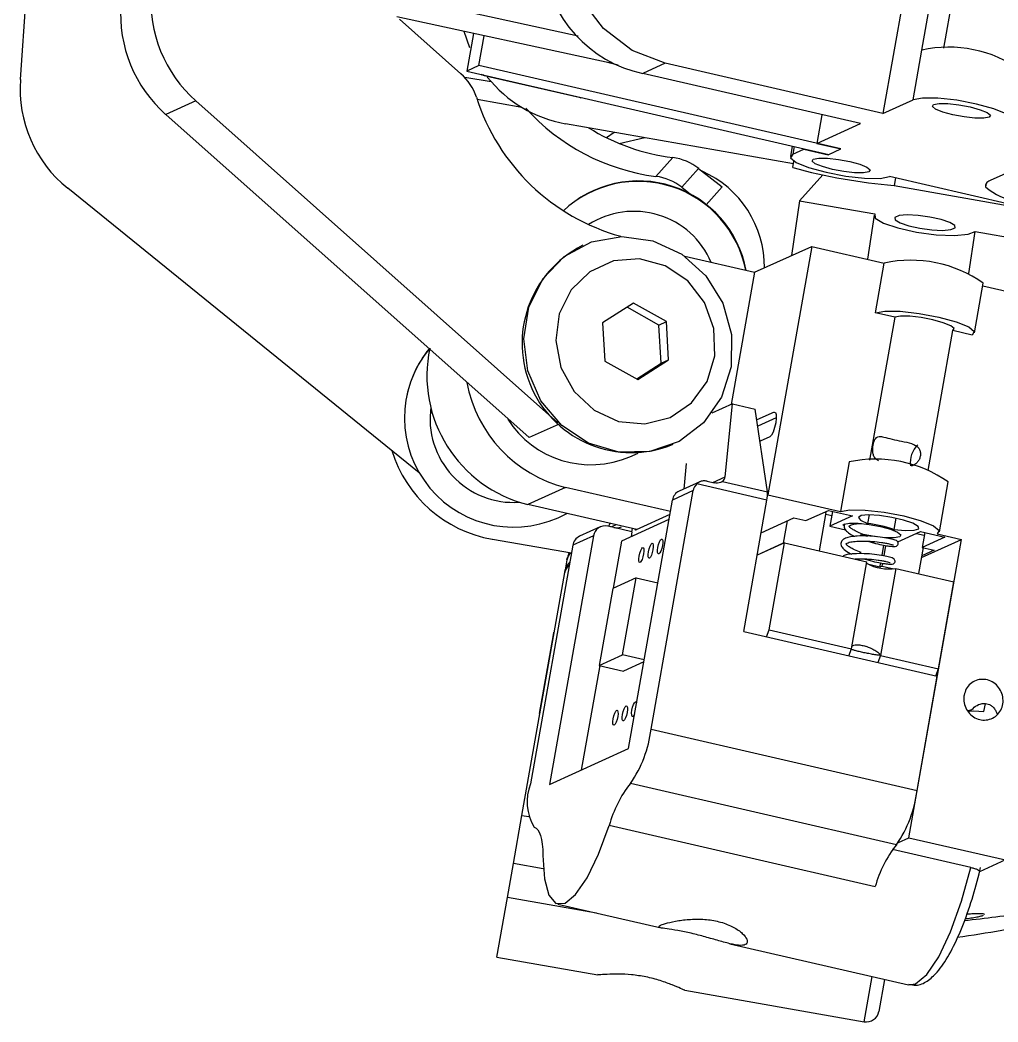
# Model space of a CAD drawing. Header units: millimetres. Extents: x 15 to 2378, y 5 to 1787.
# Drawn here: x 2092.91 to 2130.96, y 843.48 to 882.47 of the extents above; entities that cross this region are included whole.
import ezdxf

# ---------------------------------------------------------------- set-up
doc = ezdxf.new("R2010")
doc.units = ezdxf.units.MM

msp = doc.modelspace()

# ---------------------------------------------------------------- linework, layer by layer
at = {"color": 7, "linetype": 'Continuous', "lineweight": 25}
for p, q in [((2127.997, 881.303), (2130.726, 896.778)), ((2131.525, 896.594), (2128.841, 881.371)), ((2128.191, 888.51), (2126.485, 878.838)), ((2092.926, 880.156), (2093.297, 885.457)), ((2114.628, 881.849), (2106.771, 883.563)), ((2115.827, 880.801), (2107.575, 882.601)), ((2107.676, 882.51), (2110.068, 880.382)), ((2110.411, 881.395), (2110.188, 882.031)), ((2110.552, 881.952), (2110.293, 880.484)), ((2110.761, 880.696), (2110.967, 881.861)), ((2127.656, 879.369), (2127.997, 881.303)), ((2115.827, 880.801), (2115.928, 880.846)), ((2116.177, 880.721), (2115.827, 880.801)), ((2118.017, 880.787), (2117.139, 880.389)), ((2126.485, 878.838), (2118.017, 880.787)), ((2110.761, 880.696), (2110.293, 880.484)), ((2110.293, 880.484), (2124.383, 877.241)), ((2124.851, 877.453), (2110.761, 880.696)), ((2125.607, 878.439), (2117.139, 880.389)), ((2111.248, 880.067), (2110.216, 880.237)), ((2110.895, 880.346), (2110.86, 880.33)), ((2110.942, 880.335), (2110.922, 880.326)), ((2110.922, 880.326), (2114.667, 879.464)), ((2099.75, 879.325), (2098.58, 878.794)), ((2113.831, 866.8), (2099.75, 879.325)), ((2112.438, 879.073), (2110.695, 879.381)), ((2114.664, 879.478), (2114.667, 879.464)), ((2114.667, 879.464), (2114.687, 879.473)), ((2114.699, 879.446), (2114.734, 879.462)), ((2126.485, 878.838), (2127.656, 879.369)), ((2112.715, 866.22), (2098.58, 878.794)), ((2123.003, 876.876), (2114.14, 878.438)), ((2124.107, 878.785), (2123.91, 877.67)), ((2123.91, 877.67), (2125.607, 878.439)), ((2115.725, 877.895), (2116.031, 878.105)), ((2123.91, 877.67), (2124.851, 877.453)), ((2122.958, 877.569), (2122.886, 877.159)), ((2123.028, 877.553), (2122.973, 877.245)), ((2122.973, 877.245), (2123.412, 877.444)), ((2123.412, 877.444), (2123.416, 877.463)), ((2123.412, 877.444), (2124.353, 877.227)), ((2124.353, 877.227), (2124.851, 877.453)), ((2124.353, 877.227), (2124.357, 877.247)), ((2124.383, 877.241), (2124.851, 877.453)), ((2133.145, 877.355), (2130.657, 876.226)), ((2117.65, 876.385), (2118.309, 877.116)), ((2122.977, 876.728), (2123.022, 876.983)), ((2119.315, 876.694), (2118.656, 875.963)), ((2119.315, 876.694), (2120.23, 875.974)), ((2124.149, 876.452), (2123.235, 875.438)), ((2131.441, 875.295), (2126.737, 876.378)), ((2126.968, 876.325), (2126.917, 876.033)), ((2130.498, 876.107), (2130.475, 875.98)), ((2108.444, 864.855), (2094.768, 875.924)), ((2118.656, 875.963), (2119.063, 875.643)), ((2119.602, 875.277), (2120.23, 875.974)), ((2126.917, 876.033), (2131.841, 875.165)), ((2123.235, 875.438), (2122.926, 873.306)), ((2123.235, 875.438), (2126.164, 874.927)), ((2126.137, 874.874), (2125.889, 873.162)), ((2129.831, 872.606), (2130.069, 874.246)), ((2130.069, 874.246), (2134.95, 873.394)), ((2114.815, 873.705), (2114.786, 873.692)), ((2121.488, 872.654), (2123.713, 873.663)), ((2123.713, 873.663), (2122.007, 863.991)), ((2123.713, 873.663), (2126.535, 873.013)), ((2118.771, 873.28), (2121.488, 872.654)), ((2126.194, 871.079), (2126.535, 873.013)), ((2121.488, 872.654), (2120.582, 867.515)), ((2130.045, 870.298), (2130.387, 872.232)), ((2130.369, 872.131), (2135.003, 871.064)), ((2116.777, 871.455), (2115.579, 870.686)), ((2118.061, 870.735), (2116.777, 871.455)), ((2117.768, 870.603), (2116.53, 871.296)), ((2126.947, 870.905), (2126.194, 871.079)), ((2115.579, 870.686), (2115.666, 869.199)), ((2117.768, 870.603), (2118.061, 870.735)), ((2118.147, 869.248), (2118.061, 870.735)), ((2126.947, 870.905), (2125.966, 865.346)), ((2117.855, 869.115), (2117.768, 870.603)), ((2128.245, 864.944), (2129.205, 870.385)), ((2129.958, 870.212), (2129.205, 870.385)), ((2115.666, 869.199), (2116.95, 868.48)), ((2116.904, 868.505), (2117.855, 869.115)), ((2116.95, 868.48), (2118.147, 869.248)), ((2117.855, 869.115), (2118.147, 869.248)), ((2107.936, 867.726), (2107.935, 867.723)), ((2120.625, 867.534), (2119.821, 867.17)), ((2120.344, 864.693), (2120.625, 867.534)), ((2120.625, 867.534), (2121.519, 867.329)), ((2121.989, 864.113), (2121.519, 867.329)), ((2122.253, 867.217), (2121.58, 866.911)), ((2122.253, 867.217), (2122.302, 867.205)), ((2113.883, 866.75), (2112.715, 866.22)), ((2122.336, 866.997), (2121.615, 866.67)), ((2118.297, 865.951), (2118.326, 865.964)), ((2122.082, 866.25), (2121.702, 866.077)), ((2116.643, 865.475), (2116.955, 865.617)), ((2118.83, 865.214), (2118.732, 864.218)), ((2125.171, 865.275), (2124.83, 863.341)), ((2119.359, 864.502), (2118.558, 864.139)), ((2121.972, 863.791), (2119.238, 864.42)), ((2119.642, 864.526), (2119.919, 864.462)), ((2119.864, 864.475), (2120.344, 864.693)), ((2120.247, 864.514), (2121.989, 864.113)), ((2128.681, 862.561), (2129.022, 864.495)), ((2114.138, 864.282), (2112.674, 863.618)), ((2118.215, 863.343), (2114.138, 864.282)), ((2117.462, 854.871), (2119.099, 864.157)), ((2119.099, 864.157), (2118.294, 863.792)), ((2121.994, 863.985), (2122.007, 863.991)), ((2122.007, 863.991), (2124.83, 863.341)), ((2116.908, 862.643), (2112.674, 863.618)), ((2116.589, 854.12), (2118.294, 863.792)), ((2121.069, 858.671), (2121.972, 863.791)), ((2118.195, 863.227), (2116.89, 862.635)), ((2123.483, 862.991), (2124.361, 863.389)), ((2124.016, 861.817), (2124.278, 863.303)), ((2124.207, 863.319), (2124.278, 863.303)), ((2124.268, 863.245), (2124.498, 863.192)), ((2124.361, 863.389), (2125.302, 863.172)), ((2124.526, 863.351), (2124.424, 862.774)), ((2125.944, 863.213), (2125.886, 862.884)), ((2115.857, 862.885), (2115.813, 862.765)), ((2115.897, 862.746), (2116.088, 862.832)), ((2118.16, 863.031), (2116.319, 862.196)), ((2121.748, 862.522), (2123.017, 863.098)), ((2122.758, 862.98), (2122.604, 862.108)), ((2123.017, 863.098), (2123.483, 862.991)), ((2125.302, 863.172), (2124.424, 862.774)), ((2126.988, 863.084), (2126.911, 862.648)), ((2115.485, 862.745), (2114.681, 862.38)), ((2116.012, 862.719), (2115.777, 862.774)), ((2116.718, 862.557), (2116.012, 862.719)), ((2116.718, 862.557), (2116.684, 862.361)), ((2116.718, 862.557), (2116.745, 862.681)), ((2124.424, 862.774), (2125.025, 862.636)), ((2127.068, 862.165), (2127.946, 862.564)), ((2127.792, 862.494), (2128.093, 862.425)), ((2127.946, 862.564), (2128.887, 862.347)), ((2128.11, 862.526), (2128.009, 861.949)), ((2128.593, 862.475), (2129.534, 862.258)), ((2114.362, 861.721), (2111.288, 862.263)), ((2115.222, 862.398), (2113.516, 852.726)), ((2115.222, 862.398), (2114.417, 862.033)), ((2116.319, 862.196), (2115.995, 860.36)), ((2122.658, 862.13), (2121.594, 861.647)), ((2122.604, 862.108), (2121.594, 861.65)), ((2122.061, 858.745), (2122.658, 862.13)), ((2122.604, 862.108), (2122.608, 862.107)), ((2122.658, 862.13), (2125.857, 861.394)), ((2127.488, 850.652), (2129.534, 862.258)), ((2127.979, 861.553), (2129.534, 862.258)), ((2128.887, 862.347), (2128.009, 861.949)), ((2114.417, 862.033), (2112.779, 852.747)), ((2126.448, 861.63), (2126.519, 862.034)), ((2126.527, 861.617), (2126.598, 862.02)), ((2128.047, 861.94), (2127.869, 860.93)), ((2128.474, 861.842), (2127.991, 861.623)), ((2128.009, 861.949), (2128.474, 861.842)), ((2114.192, 861.459), (2114.124, 861.071)), ((2114.192, 861.459), (2114.21, 861.56)), ((2114.281, 861.264), (2114.25, 861.242)), ((2125.26, 858.008), (2125.857, 861.394)), ((2126.369, 861.181), (2125.935, 861.281)), ((2126.369, 861.181), (2126.398, 861.345)), ((2126.457, 861.221), (2126.476, 861.331)), ((2112.44, 851.521), (2114.106, 860.97)), ((2114.106, 860.97), (2114.124, 861.071)), ((2114.276, 861.237), (2114.25, 861.242)), ((2126.457, 861.221), (2126.369, 861.181)), ((2126.986, 861.134), (2126.389, 857.748)), ((2126.457, 861.221), (2126.912, 861.116)), ((2126.986, 861.134), (2129.244, 860.614)), ((2116.881, 860.762), (2115.973, 860.35)), ((2116.352, 857.763), (2116.881, 860.762)), ((2116.881, 860.762), (2117.726, 860.567)), ((2128.647, 857.229), (2129.244, 860.614)), ((2115.973, 860.35), (2115.445, 857.352)), ((2113.128, 855.491), (2113.666, 858.542)), ((2113.666, 858.542), (2113.687, 858.656)), ((2113.666, 858.542), (2113.678, 858.54)), ((2113.687, 858.656), (2113.698, 858.654)), ((2121.069, 858.671), (2128.596, 856.938)), ((2121.958, 858.467), (2122.061, 858.745)), ((2122.061, 858.745), (2125.26, 858.008)), ((2115.445, 857.352), (2116.352, 857.763)), ((2117.197, 857.569), (2116.352, 857.763)), ((2125.156, 857.73), (2125.26, 858.008)), ((2117.185, 857.498), (2116.385, 857.135)), ((2126.389, 857.748), (2126.282, 857.471)), ((2126.389, 857.748), (2128.647, 857.229)), ((2115.464, 857.347), (2114.748, 853.285)), ((2115.445, 857.352), (2116.385, 857.135)), ((2128.544, 856.95), (2128.647, 857.229)), ((2127.812, 852.488), (2128.596, 856.938)), ((2130.414, 855.557), (2130.469, 855.867)), ((2113.14, 855.489), (2113.128, 855.491)), ((2129.78, 855.587), (2129.943, 855.643)), ((2129.802, 855.548), (2129.943, 855.643)), ((2117.462, 854.871), (2127.812, 852.488)), ((2113.516, 852.726), (2116.589, 854.12)), ((2127.009, 850.381), (2116.659, 852.763)), ((2112.11, 849.652), (2112.44, 851.521)), ((2112.44, 851.521), (2112.707, 851.474)), ((2126.187, 848.747), (2115.837, 851.13)), ((2127.086, 850.47), (2127.488, 850.652)), ((2127.488, 850.652), (2131.251, 849.785)), ((2129.903, 849.495), (2126.856, 850.197)), ((2111.878, 848.331), (2112.11, 849.652)), ((2113.27, 849.447), (2112.11, 849.652)), ((2131.251, 849.785), (2130.242, 849.328)), ((2111.468, 846.008), (2111.878, 848.331)), ((2115.335, 847.722), (2111.878, 848.331)), ((2113.839, 848.066), (2117.861, 847.14)), ((2120.529, 846.526), (2127.482, 844.925)), ((2111.468, 846.008), (2115.39, 845.316)), ((2125.748, 843.49), (2126.059, 845.253)), ((2126.546, 845.141), (2126.327, 843.895)), ((2118.781, 844.718), (2125.748, 843.49))]:
    msp.add_line(p, q, dxfattribs=at)
at = {"color": 7, "linetype": 'Continuous', "lineweight": 25, "flags": 128}
for points in [[(2118.017, 880.787), (2116.726, 881.288), (2115.609, 882.14), (2114.756, 883.275), (2114.236, 884.599), (2114.092, 886.007), (2114.335, 887.383), (2114.945, 888.617), (2115.873, 889.608), (2117.044, 890.277), (2118.363, 890.568), (2119.723, 890.459)], [(2131.419, 878.502), (2131.5, 878.637), (2131.282, 878.817), (2130.799, 879.015), (2130.123, 879.201), (2129.358, 879.347), (2128.621, 879.43), (2128.023, 879.437), (2127.656, 879.369)], [(2129.201, 878.783), (2128.813, 878.89), (2128.535, 879.004), (2128.409, 879.107), (2128.456, 879.185), (2128.667, 879.224), (2129.011, 879.22), (2129.435, 879.172), (2129.874, 879.088), (2130.263, 878.981), (2130.541, 878.867), (2130.666, 878.764), (2130.62, 878.686), (2130.409, 878.647), (2130.065, 878.651), (2129.641, 878.699), (2129.201, 878.783)], [(2116.219, 877.671), (2117.227, 877.894), (2117.229, 877.894)], [(2122.973, 877.245), (2122.893, 877.11), (2123.111, 876.93), (2123.594, 876.732), (2124.27, 876.546), (2125.035, 876.401), (2125.772, 876.318), (2126.37, 876.31), (2126.737, 876.378)], [(2124.519, 876.659), (2124.13, 876.766), (2123.852, 876.88), (2123.727, 876.983), (2123.773, 877.061), (2123.984, 877.1), (2124.328, 877.096), (2124.752, 877.048), (2125.192, 876.964), (2125.58, 876.857), (2125.858, 876.743), (2125.984, 876.64), (2125.937, 876.563), (2125.726, 876.523), (2125.382, 876.528), (2124.958, 876.575), (2124.519, 876.659)], [(2130.657, 876.226), (2130.607, 876.201), (2130.565, 876.174), (2130.53, 876.146), (2130.503, 876.115), (2130.485, 876.084), (2130.474, 876.051), (2130.47, 876.016), (2130.475, 875.98)], [(2126.164, 874.927), (2126.187, 874.761), (2126.503, 874.569), (2127.065, 874.379), (2127.787, 874.221), (2128.559, 874.118), (2129.264, 874.087), (2129.794, 874.132), (2130.069, 874.246)], [(2128.314, 874.806), (2127.851, 874.867), (2127.428, 874.886), (2127.11, 874.859), (2126.945, 874.791), (2126.959, 874.691), (2127.148, 874.576), (2127.486, 874.462), (2127.919, 874.367), (2128.382, 874.305), (2128.805, 874.287), (2129.123, 874.314), (2129.288, 874.382), (2129.275, 874.481), (2129.085, 874.597), (2128.748, 874.711), (2128.314, 874.806)], [(2120.206, 867.798), (2119.509, 866.802), (2118.551, 866.075), (2117.417, 865.682), (2116.207, 865.658), (2115.03, 866.005), (2113.99, 866.692), (2113.18, 867.659), (2112.67, 868.819), (2112.507, 870.069), (2112.705, 871.298), (2113.247, 872.397), (2114.084, 873.269), (2115.142, 873.835), (2116.327, 874.046), (2117.533, 873.883), (2118.654, 873.359), (2119.59, 872.523), (2120.258, 871.448), (2120.598, 870.229), (2120.58, 868.976), (2120.206, 867.798)], [(2119.643, 868.41), (2119.944, 869.41), (2119.91, 870.47), (2119.547, 871.476), (2118.893, 872.318), (2118.018, 872.906), (2117.019, 873.175), (2116.003, 873.096), (2115.08, 872.679), (2114.35, 871.967), (2113.893, 871.039), (2113.757, 869.994), (2113.958, 868.947), (2114.474, 868.01), (2115.249, 867.285), (2116.199, 866.851), (2117.221, 866.755), (2118.204, 867.006), (2119.041, 867.579), (2119.643, 868.41)], [(2126.194, 871.079), (2126.561, 871.147), (2127.159, 871.139), (2127.897, 871.056), (2128.661, 870.911), (2129.337, 870.725), (2129.82, 870.527), (2130.038, 870.347), (2129.958, 870.212)], [(2129.205, 870.385), (2129.253, 870.466), (2129.123, 870.574), (2128.832, 870.693), (2128.427, 870.805), (2127.968, 870.892), (2127.526, 870.942), (2127.167, 870.946), (2126.947, 870.905)], [(2122.253, 867.217), (2122.302, 867.205), (2122.331, 867.122), (2122.335, 866.98), (2122.314, 866.799), (2122.27, 866.609), (2122.211, 866.438), (2122.145, 866.312), (2122.082, 866.25)], [(2124.83, 863.341), (2125.197, 863.41), (2125.795, 863.402), (2126.532, 863.319), (2127.297, 863.173), (2127.972, 862.987), (2128.456, 862.789), (2128.674, 862.609), (2128.593, 862.475)], [(2126.911, 862.648), (2127.36, 862.606), (2127.701, 862.614), (2127.877, 862.671), (2127.859, 862.768), (2127.651, 862.888), (2127.286, 863.011), (2126.825, 863.117), (2126.345, 863.188), (2125.927, 863.213), (2125.639, 863.187), (2125.529, 863.114), (2125.617, 863.007), (2125.886, 862.884)], [(2124.921, 862.809), (2124.971, 862.858), (2125.182, 862.898), (2125.526, 862.893), (2125.95, 862.846), (2126.39, 862.762), (2126.778, 862.655), (2127.056, 862.541), (2127.182, 862.437), (2127.135, 862.36), (2126.924, 862.321), (2126.58, 862.325), (2126.47, 862.334)], [(2116.831, 862.661), (2116.837, 862.652), (2116.861, 862.632), (2116.89, 862.635)], [(2126.237, 862.361), (2126.156, 862.373), (2125.717, 862.457)], [(2117.399, 861.529), (2117.37, 861.536), (2117.352, 861.586), (2117.35, 861.671), (2117.363, 861.779), (2117.389, 861.893), (2117.425, 861.996), (2117.464, 862.072), (2117.502, 862.109), (2117.531, 862.102), (2117.549, 862.052), (2117.551, 861.967), (2117.538, 861.859), (2117.512, 861.745), (2117.477, 861.642), (2117.437, 861.566), (2117.399, 861.529)], [(2117.765, 861.695), (2117.736, 861.702), (2117.718, 861.752), (2117.716, 861.837), (2117.729, 861.945), (2117.755, 862.059), (2117.791, 862.162), (2117.83, 862.238), (2117.868, 862.275), (2117.897, 862.268), (2117.915, 862.218), (2117.917, 862.133), (2117.904, 862.025), (2117.878, 861.911), (2117.842, 861.808), (2117.803, 861.732), (2117.765, 861.695)], [(2117.034, 861.363), (2117.004, 861.37), (2116.987, 861.42), (2116.984, 861.505), (2116.997, 861.613), (2117.023, 861.727), (2117.059, 861.83), (2117.098, 861.906), (2117.136, 861.943), (2117.166, 861.937), (2117.183, 861.887), (2117.186, 861.801), (2117.173, 861.693), (2117.146, 861.579), (2117.111, 861.476), (2117.071, 861.4), (2117.034, 861.363)], [(2116.757, 855.364), (2116.727, 855.371), (2116.71, 855.421), (2116.707, 855.507), (2116.72, 855.615), (2116.746, 855.729), (2116.782, 855.832), (2116.822, 855.907), (2116.859, 855.945), (2116.889, 855.938), (2116.903, 855.903)], [(2116.025, 855.033), (2115.995, 855.039), (2115.978, 855.089), (2115.976, 855.175), (2115.989, 855.283), (2116.015, 855.397), (2116.05, 855.5), (2116.09, 855.576), (2116.127, 855.613), (2116.157, 855.606), (2116.175, 855.556), (2116.177, 855.471), (2116.164, 855.363), (2116.138, 855.249), (2116.102, 855.146), (2116.063, 855.07), (2116.025, 855.033)], [(2116.391, 855.199), (2116.361, 855.205), (2116.344, 855.255), (2116.341, 855.341), (2116.354, 855.449), (2116.381, 855.563), (2116.416, 855.666), (2116.456, 855.742), (2116.493, 855.779), (2116.523, 855.772), (2116.54, 855.722), (2116.543, 855.637), (2116.53, 855.529), (2116.504, 855.414), (2116.468, 855.312), (2116.428, 855.236), (2116.391, 855.199)], [(2116.825, 855.457), (2116.794, 855.402), (2116.757, 855.364)], [(2129.799, 855.57), (2130.023, 855.587), (2130.414, 855.557)], [(2113.253, 849.958), (2113.313, 849.054), (2113.486, 848.419), (2113.759, 848.095), (2114.115, 848.104), (2114.529, 848.444), (2114.974, 849.094), (2115.42, 850.01), (2115.837, 851.13)], [(2112.913, 851.064), (2112.989, 851.028), (2113.056, 850.961), (2113.114, 850.863), (2113.163, 850.735), (2113.202, 850.578), (2113.229, 850.395), (2113.247, 850.188), (2113.253, 849.958)], [(2127.482, 844.925), (2127.757, 844.963), (2128.189, 845.324), (2128.653, 846.017), (2129.115, 846.994), (2129.542, 848.182), (2129.903, 849.495)]]:
    msp.add_lwpolyline(points, dxfattribs=at)
at = {"color": 7, "linetype": 'Continuous', "lineweight": 25}
for centre, radius, start, end in [((2118.225, 885.302), 5.032, 117.1785, 257.5395), ((2103.24, 883.238), 5.243, 176.0305, 228.2747), ((2102.069, 882.707), 5.243, 176.0305, 228.2747), ((2129.031, 876.513), 4.901, 54.9077, 102.1804), ((2108.671, 878.816), 2.099, 18.0452, 48.2564), ((2097.911, 879.808), 4.996, 176.0077, 231.022), ((2115.008, 883.364), 5.002, 218.4785, 260.0034), ((2118.475, 881.951), 8.195, 197.6528, 254.4717), ((2118.689, 884.51), 8.191, 221.829, 262.7085), ((2119.333, 885.195), 8.143, 238.1008, 262.7735), ((2118.052, 875.093), 2.04, 51.7174, 82.7587), ((2117.796, 872.861), 4.076, 359.5295, 66.0179), ((2128.671, 897.5), 21.538, 254.6718, 265.3282), ((2116.976, 871.949), 4.26, 10.5353, 133.3561), ((2116.959, 871.931), 4.261, 10.8552, 133.0123), ((2117.392, 874.362), 2.04, 51.7174, 82.7587), ((2131.954, 877.643), 2.225, 228.3388, 264.3168), ((2116.796, 871.757), 3.27, 23.1407, 122.7017), ((2116.698, 869.892), 4.253, 116.7146, 292.0813), ((2127.569, 868.223), 4.901, 54.9077, 102.1804), ((2112.12, 866.985), 4.249, 140.7212, 299.0433), ((2112.116, 866.989), 4.245, 140.7241, 169.9988), ((2113.909, 868.634), 5.166, 168.0539, 256.1714), ((2115.373, 869.29), 5.158, 190.2591, 256.1411), ((2112.114, 866.949), 3.249, 171.7808, 273.9991), ((2115.128, 869.019), 3.854, 212.6995, 293.1384), ((2128.52, 865.249), 0.973, 134.6816, 187.2541), ((2112.155, 867.188), 5, 197.0725, 260.009), ((2126.205, 860.485), 4.901, 54.9077, 102.1804), ((2119.568, 864.077), 0.476, 133.9048, 170.2977), ((2118.754, 863.717), 0.466, 114.8281, 170.6708), ((2120.897, 864.01), 1.097, 348.4377, 5.3724), ((2125.085, 857.061), 5.878, 71.9064, 82.1657), ((2115.674, 862.327), 0.458, 77.0164, 171.0493), ((2127.127, 868.752), 6.481, 256.4933, 258.9838), ((2114.876, 861.958), 0.466, 114.8278, 170.6711), ((2114.684, 861.372), 0.499, 134.792, 169.9976), ((2114.702, 861.474), 0.499, 148.2699, 169.9996), ((2114.616, 860.985), 0.499, 129.2246, 169.997), ((2126.699, 862.839), 1.73, 240.459, 279.541), ((2114.598, 860.883), 0.499, 134.1197, 169.9982), ((2112.81, 855.435), 4.686, 325.2327, 353.082), ((2114.524, 852.039), 1.883, 157.9212, 211.1868), ((2120.23, 849.942), 4.551, 141.6861, 164.8645), ((2123.16, 853.053), 4.686, 325.2327, 353.082), ((2130.58, 847.559), 4.551, 141.6861, 164.8645), ((2125.834, 843.982), 0.5, 260, 350)]:
    msp.add_arc(centre, radius, start, end, dxfattribs=at)
for centre, major_axis, ratio, start_param, end_param in [((2119.871, 864.886), (0.421, -0.327), 0.667087, 6.104367, 6.680325), ((2116.121, 863.214), (0.064, 0.502), 0.952713, 3.046475, 3.672476)]:
    msp.add_ellipse(centre, major_axis=major_axis, ratio=ratio, start_param=start_param, end_param=end_param, dxfattribs=at)
for points, knots in [([(2126.316, 865.319), (2126.287, 865.336), (2126.214, 865.38), (2126.134, 865.475), (2126.088, 865.616), (2126.081, 865.77), (2126.097, 865.923), (2126.128, 866.054), (2126.172, 866.158), (2126.238, 866.236), (2126.347, 866.275), (2126.54, 866.246), (2126.833, 866.159), (2127.212, 866.078), (2127.544, 866.018), (2127.766, 865.922), (2127.856, 865.841), (2127.887, 865.791), (2127.892, 865.783)], [0, 0, 0, 0, 0.039901, 0.10299, 0.153647, 0.204585, 0.249104, 0.291034, 0.332827, 0.376276, 0.435075, 0.517749, 0.633856, 0.751838, 0.874926, 0.93687, 0.989726, 1, 1, 1, 1]), ([(2127.892, 865.783), (2127.91, 865.744), (2127.944, 865.667), (2127.945, 865.527), (2127.909, 865.389), (2127.851, 865.292), (2127.808, 865.247), (2127.796, 865.235)], [0, 0, 0, 0, 0.231403, 0.463501, 0.694661, 0.913393, 1, 1, 1, 1]), ([(2127.796, 865.235), (2127.751, 865.196), (2127.686, 865.139), (2127.602, 865.123), (2127.576, 865.118)], [0, 0, 0, 0, 0.685052, 1, 1, 1, 1]), ([(2119.642, 864.526), (2119.59, 864.533), (2119.488, 864.547), (2119.35, 864.509), (2119.274, 864.449), (2119.238, 864.42)], [0, 0, 0, 0, 0.344087, 0.687246, 1, 1, 1, 1]), ([(2120.247, 864.514), (2120.221, 864.498), (2120.17, 864.467), (2120.049, 864.443), (2119.963, 864.456), (2119.919, 864.462)], [0, 0, 0, 0, 0.331875, 0.662879, 1, 1, 1, 1]), ([(2125.002, 862.866), (2124.986, 862.831), (2124.955, 862.767), (2124.999, 862.656), (2125.103, 862.543), (2125.249, 862.443), (2125.369, 862.388), (2125.388, 862.38)], [0, 0, 0, 0, 0.199141, 0.363693, 0.608439, 0.939204, 1, 1, 1, 1]), ([(2125.173, 862.779), (2125.174, 862.782), (2125.176, 862.787), (2125.241, 862.824), (2125.366, 862.856), (2125.509, 862.877), (2125.625, 862.88), (2125.645, 862.881)], [0, 0, 0, 0, 0.197596, 0.402757, 0.62132, 0.937192, 1, 1, 1, 1]), ([(2125.759, 862.441), (2125.669, 862.475), (2125.501, 862.538), (2125.326, 862.633), (2125.226, 862.703), (2125.172, 862.76), (2125.17, 862.769), (2125.169, 862.774)], [0, 0, 0, 0, 0.25509, 0.477518, 0.657855, 0.796888, 1, 1, 1, 1]), ([(2125.941, 862.174), (2125.998, 862.158), (2126.171, 862.107), (2126.432, 862.046), (2126.665, 862.007), (2126.845, 861.989), (2126.947, 861.982), (2127.043, 862.006), (2127.08, 862.075), (2127.078, 862.131), (2127.011, 862.231), (2126.889, 862.253), (2126.634, 862.314), (2126.283, 862.366), (2125.873, 862.401), (2125.5, 862.396), (2125.219, 862.368), (2125.017, 862.313), (2124.877, 862.222), (2124.834, 862.087), (2124.876, 861.968), (2124.982, 861.853), (2125.13, 861.753), (2125.253, 861.697), (2125.274, 861.687)], [0, 0, 0, 0, 0.02977, 0.090249, 0.138392, 0.176107, 0.229749, 0.268138, 0.281298, 0.297165, 0.313243, 0.379803, 0.439918, 0.506225, 0.573852, 0.641541, 0.695896, 0.744157, 0.796808, 0.846085, 0.877373, 0.92391, 0.986802, 1, 1, 1, 1]), ([(2125.638, 861.752), (2125.548, 861.786), (2125.38, 861.849), (2125.204, 861.943), (2125.105, 862.014), (2125.051, 862.071), (2125.049, 862.08), (2125.047, 862.085)], [0, 0, 0, 0, 0.25509, 0.477518, 0.657855, 0.796888, 1, 1, 1, 1]), ([(2125.052, 862.09), (2125.053, 862.093), (2125.055, 862.098), (2125.12, 862.135), (2125.243, 862.168), (2125.448, 862.192), (2125.743, 862.202), (2126.081, 862.188), (2126.378, 862.15), (2126.589, 862.117), (2126.727, 862.09), (2126.829, 862.066), (2126.885, 862.046), (2126.89, 862.046), (2126.892, 862.046)], [0, 0, 0, 0, 0.069637, 0.14194, 0.218966, 0.330286, 0.429769, 0.555152, 0.686643, 0.756409, 0.827926, 0.897908, 0.958505, 1, 1, 1, 1]), ([(2125.763, 861.502), (2125.773, 861.499), (2125.848, 861.475), (2126.043, 861.421), (2126.31, 861.356), (2126.543, 861.318), (2126.723, 861.3), (2126.826, 861.292), (2126.921, 861.317), (2126.958, 861.386), (2126.957, 861.442), (2126.889, 861.542), (2126.767, 861.564), (2126.512, 861.625), (2126.161, 861.677), (2125.751, 861.712), (2125.379, 861.706), (2125.105, 861.682), (2124.986, 861.644), (2124.935, 861.627)], [0, 0, 0, 0, 0.007423, 0.053004, 0.133897, 0.19829, 0.248736, 0.320484, 0.371832, 0.389433, 0.410656, 0.432161, 0.521189, 0.601595, 0.690283, 0.780738, 0.871274, 0.943976, 1, 1, 1, 1]), ([(2125.385, 861.502), (2125.456, 861.505), (2125.633, 861.513), (2125.961, 861.498), (2126.256, 861.461), (2126.467, 861.428), (2126.606, 861.401), (2126.707, 861.377), (2126.763, 861.357), (2126.768, 861.357), (2126.77, 861.357)], [0, 0, 0, 0, 0.1280817, 0.3198003, 0.5208577, 0.6275338, 0.7368883, 0.8438947, 0.9365514, 1, 1, 1, 1]), ([(2125.278, 858.112), (2125.297, 858.125), (2125.337, 858.153), (2125.461, 858.166), (2125.624, 858.151), (2125.751, 858.121), (2125.874, 858.084), (2126.008, 858.034), (2126.184, 857.943), (2126.321, 857.842), (2126.374, 857.779), (2126.389, 857.75), (2126.389, 857.748)], [0, 0, 0, 0, 0.1106804, 0.230197, 0.3454664, 0.4596896, 0.4644158, 0.5764441, 0.7110024, 0.8529079, 0.9940418, 1, 1, 1, 1]), ([(2126.389, 857.748), (2126.388, 857.748), (2126.366, 857.749), (2126.298, 857.754), (2126.14, 857.777), (2125.945, 857.811), (2125.743, 857.852), (2125.555, 857.894), (2125.399, 857.935), (2125.283, 857.971), (2125.253, 857.986), (2125.238, 857.994)], [0, 0, 0, 0, 0.005842, 0.144484, 0.284223, 0.41671, 0.531315, 0.64333, 0.756516, 0.874158, 1, 1, 1, 1]), ([(2129.64, 856.195), (2129.664, 856.28), (2129.711, 856.45), (2129.882, 856.652), (2130.104, 856.784), (2130.36, 856.83), (2130.62, 856.785), (2130.854, 856.653), (2131.036, 856.451), (2131.145, 856.2), (2131.17, 855.929), (2131.107, 855.668), (2130.964, 855.448), (2130.756, 855.292), (2130.507, 855.218), (2130.245, 855.235), (2130, 855.341), (2129.799, 855.523), (2129.666, 855.761), (2129.618, 855.997), (2129.634, 856.14), (2129.64, 856.195)], [0, 0, 0, 0, 0.0536887, 0.1073775, 0.1610662, 0.2147549, 0.2684436, 0.3221324, 0.3758211, 0.4295098, 0.4831985, 0.5368873, 0.590576, 0.6442647, 0.6979535, 0.7516422, 0.8053309, 0.8590196, 0.9127084, 0.9663971, 1, 1, 1, 1]), ([(2129.943, 855.643), (2130.067, 855.759), (2130.223, 855.904), (2130.581, 855.865), (2130.724, 855.781), (2130.821, 855.682), (2130.892, 855.558), (2130.915, 855.474), (2130.925, 855.437)], [0, 0, 0, 0, 0.611114, 0.764613, 0.829661, 0.89529, 0.954352, 1, 1, 1, 1]), ([(2127.496, 844.959), (2127.587, 844.935), (2127.841, 844.868), (2128.234, 845.071), (2128.637, 845.436), (2129.068, 846.074), (2129.513, 847.001), (2129.908, 848.088), (2130.153, 848.948), (2130.263, 849.413), (2130.283, 849.496)], [0, 0, 0, 0, 0.06406, 0.177962, 0.304886, 0.474212, 0.645918, 0.81173, 0.966424, 1, 1, 1, 1]), ([(2129.903, 849.495), (2129.953, 849.483), (2130.054, 849.457), (2130.167, 849.414), (2130.239, 849.373), (2130.243, 849.351), (2130.245, 849.34)], [0, 0, 0, 0, 0.249897, 0.499707, 0.752037, 1, 1, 1, 1]), ([(2136.298, 848.812), (2136.301, 848.8), (2136.307, 848.779), (2136.306, 848.742), (2136.299, 848.704), (2136.282, 848.659), (2136.229, 848.573), (2135.98, 848.349), (2135.013, 847.915), (2132.876, 847.304), (2130.543, 846.944), (2129.377, 846.764)], [0, 0, 0, 0, 0.005167, 0.009005, 0.01286, 0.017492, 0.025556, 0.05258, 0.181803, 0.591188, 1, 1, 1, 1]), ([(2129.652, 847.43), (2130.472, 847.525), (2132.563, 847.766), (2134.922, 848.306), (2136.206, 848.864), (2136.507, 848.994)], [0, 0, 0, 0, 0.330291, 0.842967, 1, 1, 1, 1]), ([(2129.679, 847.504), (2129.694, 847.505), (2129.792, 847.513), (2129.975, 847.54), (2130.191, 847.579), (2130.335, 847.614), (2130.383, 847.633), (2130.401, 847.64)], [0, 0, 0, 0, 0.047357, 0.309899, 0.572582, 0.835012, 1, 1, 1, 1]), ([(2130.431, 847.667), (2130.432, 847.668), (2130.445, 847.679), (2130.39, 847.69), (2130.266, 847.698), (2130.066, 847.694), (2129.881, 847.684), (2129.768, 847.674), (2129.74, 847.672)], [0, 0, 0, 0, 0.021134, 0.246578, 0.472263, 0.698322, 0.924494, 1, 1, 1, 1]), ([(2117.831, 847.248), (2117.794, 847.225), (2117.718, 847.179), (2117.851, 847.137), (2118.15, 847.094), (2118.608, 847.025), (2119.154, 846.908), (2119.712, 846.755), (2120.241, 846.598), (2120.705, 846.478), (2121.045, 846.446), (2121.216, 846.525), (2121.211, 846.698), (2121.035, 846.932), (2120.686, 847.182), (2120.193, 847.38), (2119.627, 847.481), (2119.053, 847.49), (2118.517, 847.43), (2118.064, 847.334), (2117.908, 847.276), (2117.831, 847.248)], [0, 0, 0, 0, 0.051627, 0.10319, 0.156443, 0.211288, 0.264183, 0.314546, 0.365773, 0.41981, 0.474402, 0.526518, 0.577056, 0.628976, 0.683369, 0.737666, 0.789041, 0.839368, 0.891992, 0.946785, 1, 1, 1, 1]), ([(2118.782, 844.723), (2118.782, 844.721), (2118.784, 844.711), (2118.624, 844.782), (2118.308, 844.918), (2117.835, 845.094), (2117.274, 845.243), (2116.697, 845.327), (2116.166, 845.35), (2115.73, 845.336), (2115.442, 845.315), (2115.406, 845.321), (2115.391, 845.323)], [0, 0, 0, 0, 0.019578, 0.128277, 0.239951, 0.356942, 0.473729, 0.584229, 0.692476, 0.805662, 0.923514, 1, 1, 1, 1])]:
    msp.add_open_spline(points, degree=3, knots=knots, dxfattribs=at)

doc.saveas('drawing.dxf')
